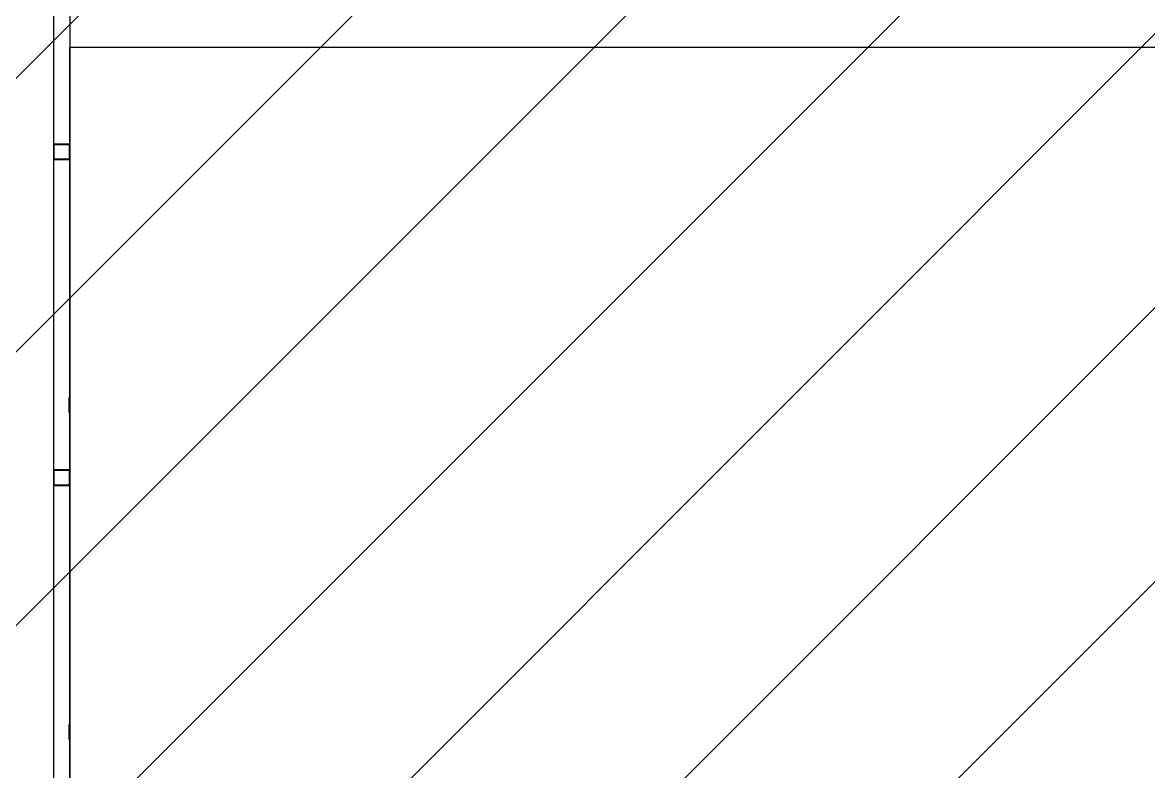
# Model space of a CAD drawing. Header units: millimetres. Extents: x 4133871 to 4440428, y -545651 to -495191.
# Drawn here: x 4278032 to 4278654, y -500165 to -499752 of the extents above; entities that cross this region are included whole.
import ezdxf

# ---------------------------------------------------------------- set-up
doc = ezdxf.new("R2010")
doc.units = ezdxf.units.MM
doc.header["$LTSCALE"] = 60
doc.layers.add('3', color=3, linetype='Continuous')

# ---------------------------------------------------------------- blocks, each defined once
blk = doc.blocks.new('KEY PLAN_NEW')
at = {"color": 253}
for p, q in [((-986.86, -1135.5), (-986.86, -1428.38)), ((-703.74, -1172.74), (-983.86, -1172.74)), ((-983.86, -1371.94), (-983.86, -1172.74)), ((-986.86, -1190.44), (-986.86, -1193.44)), ((-986.86, -1190.44), (-983.86, -1190.44)), ((-986.74, -1193.32), (-986.74, -1190.56)), ((-986.74, -1190.56), (-983.98, -1190.56)), ((-983.98, -1190.56), (-983.98, -1193.32)), ((-983.98, -1190.56), (-983.98, -1193.32)), ((-983.86, -1193.44), (-983.86, -1190.44)), ((-983.86, -1193.44), (-986.86, -1193.44)), ((-983.98, -1193.32), (-986.74, -1193.32)), ((-983.86, -1367.94), (-983.86, -1212.74)), ((-983.86, -1367.94), (-983.86, -1212.74)), ((-983.98, -1239.95), (-983.98, -1237.19)), ((-983.86, -1240.07), (-983.86, -1237.07)), ((-986.86, -1250.44), (-986.86, -1253.44)), ((-986.86, -1250.44), (-983.86, -1250.44)), ((-986.74, -1253.32), (-986.74, -1250.56)), ((-986.74, -1250.56), (-983.98, -1250.56)), ((-983.98, -1250.56), (-983.98, -1253.32)), ((-983.98, -1250.56), (-983.98, -1253.32)), ((-983.86, -1253.44), (-983.86, -1250.44)), ((-983.86, -1253.44), (-986.86, -1253.44)), ((-983.98, -1253.32), (-986.74, -1253.32)), ((-983.98, -1300.16), (-983.98, -1297.4)), ((-983.86, -1300.28), (-983.86, -1297.28))]:
    blk.add_line(p, q, dxfattribs=at)
blk.add_lwpolyline([(-1043.86, -1131.94), (-983.86, -1131.94), (-983.86, -1431.94), (-1043.86, -1431.94)], close=True, dxfattribs=at)

msp = doc.modelspace()

# ---------------------------------------------------------------- hatches: boundary and pattern name
at = {"layer": '3'}
h = msp.add_hatch(dxfattribs=at)
h.set_pattern_fill('ANSI31', color=256, scale=855.36)
h.set_pattern_definition([(45, (64725.06, -107751.94), (-75.603857, 75.603857), [])])
h.paths.add_polyline_path([(4276337.71, -500083.05), (4276517.71, -500083.05), (4276517.71, -499723.05), (4277057.71, -499723.05), (4277057.71, -499543.05), (4278157.71, -499543.05), (4278157.71, -499665.45), (4278998.07, -499665.45), (4278998.07, -500263.05), (4279057.71, -500263.05), (4279057.71, -501723.05), (4277806.71, -501723.05), (4277806.71, -501727.55), (4277797.71, -501727.55), (4277797.71, -501903.05), (4277237.71, -501903.05), (4277237.71, -501543.05), (4276877.71, -501543.05), (4276877.71, -501183.05), (4276517.71, -501183.05), (4276517.71, -500823.05), (4275977.71, -500823.05), (4275977.71, -500443.05), (4276337.71, -500443.05)])

# ---------------------------------------------------------------- block references
at = {"xscale": 3, "yscale": 3, "zscale": 3}
msp.add_blockref('KEY PLAN_NEW', (4281009.3, -496247.22), dxfattribs=at)

doc.saveas('drawing.dxf')
